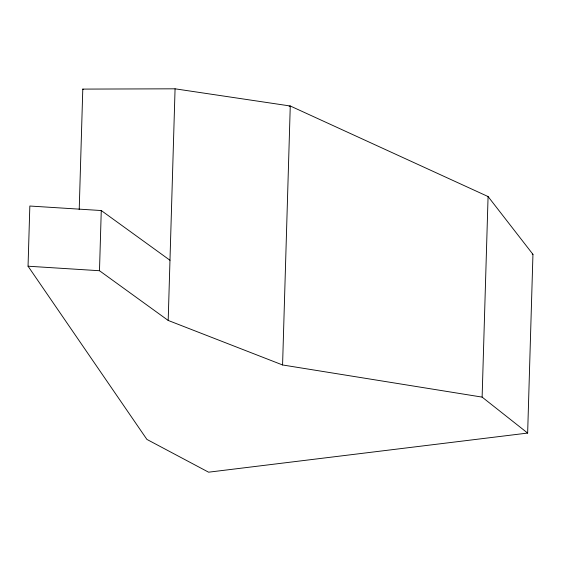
<?xml version="1.0" encoding="UTF-8"?>
<svg xmlns="http://www.w3.org/2000/svg" width="561" height="561" viewBox="0 0 561 561"><rect width="100%" height="100%" fill="white"/><g stroke="black" fill="none" stroke-linecap="round" stroke-linejoin="round"><path stroke-width="0.84" d="M289.118 106.317L290.289 105.994L488.077 196.546L532.95 254.343L527.649 433.071L208.587 472.187L146.898 439.41L28.05 266.209L29.838 206.027L101.268 210.536L169.976 260.262M79.213 209.646L82.79 89.101L175.067 88.813L290.261 105.994L282.576 364.966L482.123 397.111L527.649 433.071M282.576 364.966L168.188 320.443L99.486 270.725L101.268 210.536M168.188 320.443L175.067 88.813M482.123 397.111L488.077 196.546M28.05 266.209L99.486 270.725M532.242 254.196L532.95 254.343M82.79 89.101L83.323 89.458"/></g></svg>
